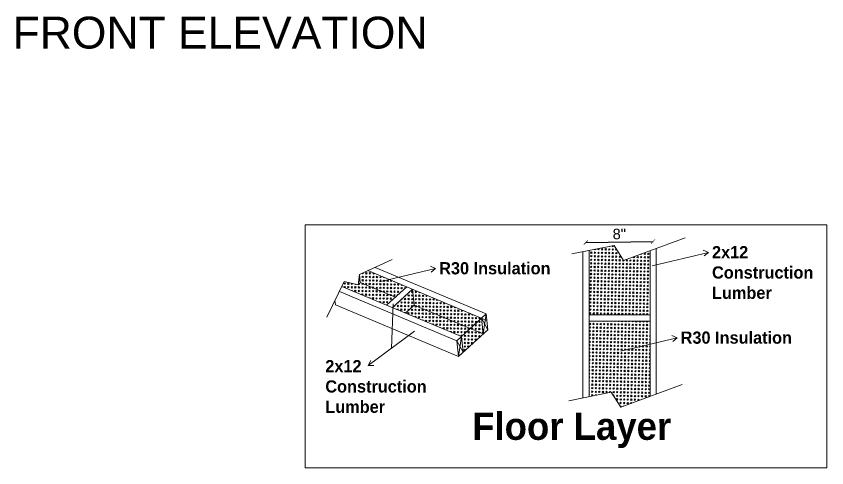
# Model space of a CAD drawing. Header units: millimetres. Extents: x 2124 to 4027, y 208 to 1400.
# Drawn here: x 3405.1 to 3598.1, y 537.1 to 644.6 of the extents above; entities that cross this region are included whole.
import ezdxf

# ---------------------------------------------------------------- set-up
doc = ezdxf.new("R2010")
doc.units = ezdxf.units.MM
doc.layers.get('0').update_dxf_attribs({"lineweight": 0})
doc.styles.get("Standard").update_dxf_attribs({"font": 'arial.ttf'})
doc.styles.add('TITTLES', font='', dxfattribs={"height": 2.9})
doc.styles.get('TITTLES').set_extended_font_data('Century Gothic', bold=True)
doc.dimstyles.new('LILI - INCHES', dxfattribs={"dimscale": 0, "dimtxt": 2.5, "dimasz": 1, "dimexe": 1.25, "dimexo": 0.625, "dimtad": 1, "dimdec": 4, "dimzin": 1, "dimlunit": 5, "dimtxsty": 'Standard', "dimblk": 'ARCHTICK', "dimcen": 2.5, "dimse1": 1, "dimse2": 1, "dimadec": 0, "dimazin": 0, "dimtfac": 1, "dimtdec": 4, "dimtmove": 0, "dimatfit": 3, "dimldrblk": 'ARCHTICK', "dimfxl": 1, "dimfrac": 2, "dimarcsym": 0})
pattern_1 = [(43.897615, (410.7737, 0), (0.84837109, -0.01632488), [0.5, -0.7]), (43.897615, (410.98576, -0.0041), (0.84837109, -0.01632488), [0.2, -1]), (43.897615, (410.77775, 0.2121), (0.84837109, -0.01632488), [0.2, -1])]

# ---------------------------------------------------------------- blocks, each defined once
blk = doc.blocks.new('_ArchTick')
at = {"color": 0, "linetype": 'ByBlock', "const_width": 0.15}
blk.add_lwpolyline([(-0.5, -0.5), (0.5, 0.5)], dxfattribs=at)
blk = doc.blocks.new('*D164')
at = {"color": 0, "lineweight": -2, "transparency": 16777216}
blk.add_line((3540.72, 590.74), (3556.72, 590.98), dxfattribs=at)
at = {"layer": 'Defpoints', "color": 0, "transparency": 16777216}
for p in [(3556.72, 590.98), (3540.75, 588.53), (3556.75, 588.78)]:
    blk.add_point(p, dxfattribs=at)
at = {"color": 0, "lineweight": -2, "transparency": 16777216}
for p, rotation in [((3540.72, 590.74), 180.872048013081), ((3556.72, 590.98), 0.8720480130809886)]:
    blk.add_blockref('_ArchTick', p, dxfattribs=dict(at, rotation=rotation))
at = {"color": 0, "transparency": 16777216, "insert": (3548.69, 592.76), "char_height": 2.5, "attachment_point": 5, "rotation": 0.872}
blk.add_mtext('8"', dxfattribs=at)

msp = doc.modelspace()

# ---------------------------------------------------------------- hatches: boundary and pattern name
h = msp.add_hatch()
h.set_pattern_fill('GOST_GLASS', color=256, scale=0.1, angle=-1.102385)
h.set_pattern_definition(pattern_1)
h.paths.add_polyline_path([(3541.50107, 554.05045), (3546.79403, 555.12049), (3549.02451, 551.53669), (3556.00107, 554.10629), (3556.00107, 571.99881), (3541.50107, 571.99881)])
h.paths.add_polyline_path([(3549.71989, 586.46396), (3547.48941, 590.04776), (3541.50107, 588.83715), (3541.50107, 573.49881), (3556.00107, 573.49881), (3556.00107, 588.77745)])
h = msp.add_hatch()
h.set_pattern_fill('GOST_GLASS', color=256, scale=0.1, angle=-1.102385)
h.set_pattern_definition(pattern_1)
h.paths.add_polyline_path([(3499.46519, 579.60049), (3499.87038, 575.84363), (3513.17345, 570.26857), (3515.87493, 572.72348)])
h.paths.add_polyline_path([(3499.46519, 579.60049), (3494.67844, 575.25063), (3497.78511, 573.94869), (3499.87038, 575.84363)])
h.paths.add_polyline_path([(3499.87038, 575.84363), (3497.78511, 573.94869), (3511.08818, 568.37362), (3513.17345, 570.26857)])
h.paths.add_polyline_path([(3513.17345, 570.26857), (3511.08818, 568.37362), (3511.49338, 564.61676), (3516.28013, 568.96662)])
h.paths.add_polyline_path([(3515.87493, 572.72348), (3513.17345, 570.26857), (3516.28013, 568.96662)])
h.paths.add_polyline_path([(3498.08176, 580.18026), (3488.86305, 584.04365), (3486.80922, 583.11085), (3487.01181, 581.23242), (3495.38028, 577.72535)])
h.paths.add_polyline_path([(3487.01181, 581.23242), (3486.80922, 583.11085), (3486.56789, 580.64076), (3483.22901, 581.44609), (3482.66193, 580.28653), (3493.29501, 575.8304), (3495.38028, 577.72535)])

# ---------------------------------------------------------------- linework, layer by layer
for p, q in [((3549.71989, 586.46396), (3564.35943, 591.856)), ((3537.39075, 588.0062), (3547.48941, 590.04776)), ((3547.48941, 590.04776), (3549.71989, 586.46396)), ((3569.91111, 588.38093), (3568.68339, 588.91185)), ((3486.80922, 583.11085), (3494.62725, 586.6616)), ((3556.54213, 585.20795), (3569.91111, 588.38093)), ((3569.91111, 588.38093), (3568.86751, 587.53442)), ((3490.55101, 584.81027), (3516.98504, 573.73227)), ((3504.96645, 584.55208), (3503.73874, 585.083)), ((3486.56789, 580.64076), (3486.80922, 583.11085)), ((3486.80922, 583.11085), (3487.01181, 581.23242)), ((3488.86305, 584.04365), (3517.15155, 572.18847)), ((3491.59748, 581.3791), (3504.96645, 584.55208)), ((3504.96645, 584.55208), (3503.92285, 583.70557)), ((3479.0842, 572.97089), (3483.22901, 581.44609)), ((3483.22901, 581.44609), (3486.56789, 580.64076)), ((3487.01181, 581.23242), (3495.38028, 577.72535)), ((3482.06367, 579.06323), (3509.97807, 567.36483)), ((3482.06367, 579.06323), (3509.97807, 567.36483)), ((3482.06367, 579.06323), (3509.97807, 567.36483)), ((3482.66193, 580.28653), (3511.08818, 568.37362)), ((3493.29501, 575.8304), (3498.08176, 580.18026)), ((3494.67844, 575.25063), (3499.46519, 579.60049)), ((3499.46519, 579.60049), (3499.87038, 575.84363)), ((3481.00454, 576.89755), (3481.11496, 575.87377)), ((3481.11496, 575.87377), (3510.38327, 563.60797)), ((3494.4287, 565.54085), (3494.8322, 576.17317)), ((3497.78511, 573.94869), (3499.87038, 575.84363)), ((3499.87038, 575.84363), (3516.28013, 568.96662)), ((3516.98504, 573.73227), (3515.87493, 572.72348)), ((3516.28013, 568.96662), (3516.98504, 573.73227)), ((3516.98504, 573.73227), (3517.39024, 569.97541)), ((3511.08818, 568.37362), (3515.87493, 572.72348)), ((3515.87493, 572.72348), (3516.28013, 568.96662)), ((3515.87493, 572.72348), (3517.39024, 569.97541)), ((3499.95365, 569.62425), (3488.90374, 561.45744)), ((3510.38327, 563.60797), (3517.39024, 569.97541)), ((3516.28013, 568.96662), (3517.39024, 569.97541)), ((3511.08818, 568.37362), (3509.97807, 567.36483)), ((3509.97807, 567.36483), (3510.38327, 563.60797)), ((3509.97807, 567.36483), (3511.49338, 564.61676)), ((3509.97807, 567.36483), (3510.38327, 563.60797)), ((3510.38327, 563.60797), (3511.08818, 568.37362)), ((3511.08818, 568.37362), (3511.49338, 564.61676)), ((3549.07661, 564.87084), (3562.44558, 568.04382)), ((3562.44558, 568.04382), (3561.21787, 568.57474)), ((3562.44558, 568.04382), (3561.40198, 567.19731)), ((3511.49338, 564.61676), (3510.38327, 563.60797)), ((3488.90374, 561.45744), (3489.53122, 562.6457)), ((3488.90374, 561.45744), (3490.24132, 561.45115)), ((3549.02451, 551.53669), (3563.66405, 556.92872)), ((3536.69537, 553.07892), (3546.79403, 555.12049)), ((3546.79403, 555.12049), (3549.02451, 551.53669))]:
    msp.add_line(p, q)
msp.add_lwpolyline([(3473.90815, 594.93847), (3598.08273, 594.93847), (3598.08273, 537.11521), (3473.90815, 537.11521)], close=True)
for points in [[(3540.00107, 553.74721), (3540.00107, 588.53391)], [(3541.50107, 588.83715), (3541.50107, 554.05045)], [(3556.00107, 554.10629), (3556.00107, 588.77745)], [(3557.50107, 589.32993), (3557.50107, 554.65877)], [(3541.50107, 573.49881), (3556.00107, 573.49881)], [(3556.00107, 571.99881), (3541.50107, 571.99881)]]:
    msp.add_lwpolyline(points)

# ---------------------------------------------------------------- texts
at = {"insert": (3404.25854, 644.48598), "char_height": 7.5762723, "attachment_point": 1}
msp.add_mtext_dynamic_manual_height_columns('FRONT ELEVATION ', width=310.7584053, gutter_width=37.88136, heights=[0], dxfattribs=at)
at = {"attachment_point": 1, "style": 'TITTLES'}
for s, width, gutter_width, insert, char_height in [('2x12 \\PConstruction Lumber', 36.5863072, 14.5, (3570.76027, 589.88694), 2.9), ('R30 Insulation', 28.6036906, 14.5, (3505.81562, 586.05809), 2.9), ('R30 Insulation', 28.6036906, 14.5, (3563.29475, 569.54983), 2.9), ('2x12 \\PConstruction Lumber', 36.5863072, 14.5, (3478.70826, 562.76142), 2.9), ('Floor Layer', 69.5536673, 32.52537, (3513.66722, 550.26372), 6.5050733)]:
    msp.add_mtext_dynamic_manual_height_columns(s, width=width, gutter_width=gutter_width, heights=[0], dxfattribs=dict(at, insert=insert, char_height=char_height))

# ---------------------------------------------------------------- dimensions: what is measured, and where the dimension line sits
dim = msp.add_aligned_dim(p1=(3540.75107, 588.53391), p2=(3556.75107, 588.77745), distance=2.20739, text='8"', dimstyle='LILI - INCHES', override={"dimpost": '"'})
dim.commit()
dim.dimension.update_dxf_attribs({"geometry": '*D164', "text_midpoint": (3548.68854, 592.76402)})

doc.saveas('drawing.dxf')
